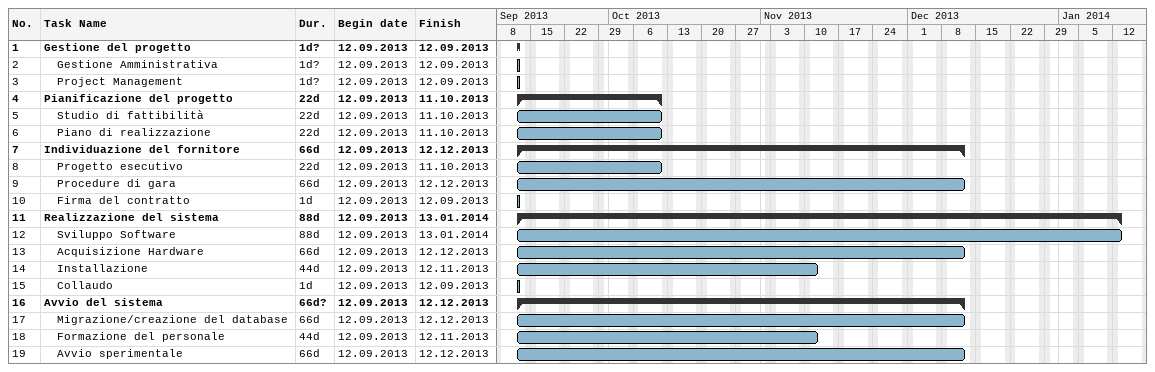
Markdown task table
| ID | Level | Task | Duration | Start | Finish |
|---|---|---|---|---|---|
| 1 | 1 | **Gestione del progetto** | 1d? | 2013-09-12 | 2013-09-12 |
| 2 | 2 | Gestione Amministrativa | 1d? | 2013-09-12 | 2013-09-12 |
| 3 | 2 | Project Management | 1d? | 2013-09-12 | 2013-09-12 |
| 4 | 1 | **Pianificazione del progetto** | 22d | 2013-09-12 | 2013-10-11 |
| 5 | 2 | Studio di fattibilità | 22d | 2013-09-12 | 2013-10-11 |
| 6 | 2 | Piano di realizzazione | 22d | 2013-09-12 | 2013-10-11 |
| 7 | 1 | **Individuazione del fornitore** | 66d | 2013-09-12 | 2013-12-12 |
| 8 | 2 | Progetto esecutivo | 22d | 2013-09-12 | 2013-10-11 |
| 9 | 2 | Procedure di gara | 66d | 2013-09-12 | 2013-12-12 |
| 10 | 2 | Firma del contratto | 1d | 2013-09-12 | 2013-09-12 |
| 11 | 1 | **Realizzazione del sistema** | 88d | 2013-09-12 | 2014-01-13 |
| 12 | 2 | Sviluppo Software | 88d | 2013-09-12 | 2014-01-13 |
| 13 | 2 | Acquisizione Hardware | 66d | 2013-09-12 | 2013-12-12 |
| 14 | 2 | Installazione | 44d | 2013-09-12 | 2013-11-12 |
| 15 | 2 | Collaudo | 1d | 2013-09-12 | 2013-09-12 |
| 16 | 1 | **Avvio del sistema** | 66d? | 2013-09-12 | 2013-12-12 |
| 17 | 2 | Migrazione/creazione del database | 66d | 2013-09-12 | 2013-12-12 |
| 18 | 2 | Formazione del personale | 44d | 2013-09-12 | 2013-11-12 |
| 19 | 2 | Avvio sperimentale | 66d | 2013-09-12 | 2013-12-12 |
